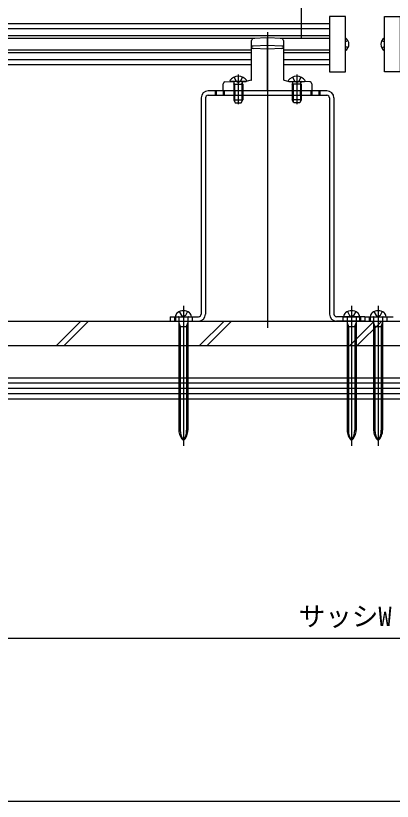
# Model space of a CAD drawing. Units: millimetres, scale not verified. Extents: x -875 to 876, y -1306 to 1300.
# Drawn here: x 189.7 to 402.4, y -1305.8 to -862.2 of the extents above; entities that cross this region are included whole.
import ezdxf
from ezdxf.enums import TextEntityAlignment as Align

# ---------------------------------------------------------------- set-up
doc = ezdxf.new("R2010")
doc.units = ezdxf.units.MM
doc.header["$LTSCALE"] = 4
for name, color, linetype in [('0-4_YKK_12', 2, 'Continuous'), ('0-5_YKK_13', 4, 'Continuous'), ('0-7_YKK_D', 6, 'Continuous'), ('0-8_YKK_ZWAK', 7, 'Continuous'), ('0-9_YSS_K', 3, 'Continuous')]:
    doc.layers.add(name, color=color, linetype=linetype)
doc.styles.add('ＭＳ ゴシック', font='')
doc.styles.get('ＭＳ ゴシック').set_extended_font_data('MS Gothic')

msp = doc.modelspace()

# ---------------------------------------------------------------- linework, layer by layer
at = {"layer": '0-4_YKK_12'}
for p, q in [((366.916, -866.811), (94.926, -866.811)), ((366.916, -869.711), (94.926, -869.711)), ((366.916, -873.642), (94.926, -873.642)), ((331.916, -871.516), (331.916, -1038.418)), ((324.674, -875.111), (137.168, -875.111)), ((366.916, -875.111), (339.158, -875.111)), ((138.926, -881.511), (322.916, -881.511)), ((340.916, -881.511), (366.916, -881.511)), ((138.926, -882.98), (322.916, -882.98)), ((138.926, -886.911), (322.916, -886.911)), ((340.916, -882.98), (366.916, -882.98)), ((340.916, -886.911), (366.916, -886.911)), ((138.926, -889.811), (322.916, -889.811)), ((340.916, -889.811), (366.916, -889.811)), ((284.416, -1025.955), (284.416, -1105.077)), ((284.416, -1028.418), (284.416, -1038.418)), ((379.416, -1025.955), (379.416, -1105.077)), ((379.416, -1028.418), (379.416, -1038.418)), ((394.415, -1025.955), (394.415, -1105.077)), ((394.415, -1028.418), (394.415, -1038.418))]:
    msp.add_line(p, q, dxfattribs=at)
at = {"layer": '0-5_YKK_13'}
for p, q in [((350.915, -299.508), (350.915, -875.111)), ((322.916, -898.198), (322.916, -876.159)), ((331.916, -874.668), (323.855, -875.161)), ((331.916, -881.479), (331.916, -874.668)), ((339.977, -875.161), (331.916, -874.668)), ((340.916, -876.159), (340.916, -898.198)), ((377.381, -876.261), (375.916, -876.992)), ((396.449, -876.261), (397.915, -876.992)), ((323.855, -879.463), (322.916, -879.463)), ((331.916, -904.668), (331.916, -881.479)), ((340.916, -879.463), (339.977, -879.463)), ((377.381, -880.361), (375.916, -879.63)), ((396.449, -880.361), (397.915, -879.63)), ((315.416, -895.387), (315.416, -912.086)), ((348.416, -895.387), (348.416, -912.086)), ((307.855, -899.589), (311.008, -899.361)), ((310.666, -898.787), (310.666, -898.887)), ((319.666, -899.387), (311.166, -899.387)), ((317.916, -899.408), (312.916, -899.408)), ((312.916, -900.787), (313.132, -900.192)), ((313.066, -896.875), (314.271, -899.292)), ((313.349, -900.787), (313.155, -899.864)), ((315.416, -899.9), (314.271, -899.292)), ((315.416, -899.9), (316.561, -899.292)), ((317.766, -896.875), (316.561, -899.292)), ((317.483, -900.787), (317.676, -899.864)), ((317.916, -900.787), (317.699, -900.192)), ((322.446, -898.697), (319.823, -899.361)), ((320.166, -898.787), (320.166, -898.887)), ((341.385, -898.697), (344.008, -899.361)), ((343.666, -898.787), (343.666, -898.887)), ((344.166, -899.387), (352.666, -899.387)), ((345.916, -899.408), (350.916, -899.408)), ((345.916, -900.787), (346.132, -900.192)), ((346.066, -896.875), (347.271, -899.292)), ((346.349, -900.787), (346.155, -899.864)), ((348.416, -899.9), (347.271, -899.292)), ((348.416, -899.9), (349.561, -899.292)), ((350.766, -896.875), (349.561, -899.292)), ((350.483, -900.787), (350.676, -899.864)), ((350.916, -900.787), (350.699, -900.192)), ((355.977, -899.589), (352.823, -899.361)), ((353.166, -898.787), (353.166, -898.887)), ((365.416, -904.668), (298.416, -904.668)), ((302.416, -904.668), (302.416, -907.168)), ((302.916, -904.668), (302.916, -907.168)), ((306.916, -904.668), (306.916, -900.587)), ((356.916, -904.668), (306.916, -904.668)), ((306.916, -904.668), (306.916, -907.168)), ((307.416, -904.668), (307.416, -907.168)), ((312.916, -900.787), (317.916, -900.787)), ((312.916, -900.787), (312.916, -909.687)), ((312.916, -904.668), (312.916, -907.168)), ((313.349, -900.787), (313.349, -910.607)), ((313.416, -904.668), (313.416, -907.168)), ((317.416, -904.668), (317.416, -907.168)), ((317.483, -900.787), (317.483, -910.607)), ((317.916, -900.787), (317.916, -909.687)), ((317.916, -904.668), (317.916, -907.168)), ((350.916, -900.787), (345.916, -900.787)), ((345.916, -900.787), (345.916, -909.687)), ((345.916, -904.668), (345.916, -907.168)), ((346.349, -900.787), (346.349, -910.607)), ((346.416, -904.668), (346.416, -907.168)), ((350.416, -904.668), (350.416, -907.168)), ((350.483, -900.787), (350.483, -910.607)), ((350.916, -900.787), (350.916, -909.687)), ((350.916, -904.668), (350.916, -907.168)), ((356.416, -904.668), (356.416, -907.168)), ((356.916, -900.587), (356.916, -904.668)), ((356.916, -904.668), (356.916, -907.168)), ((360.916, -904.668), (360.916, -907.168)), ((361.416, -904.668), (361.416, -907.168)), ((294.416, -908.668), (294.416, -1030.668)), ((296.916, -908.668), (296.916, -1030.668)), ((298.416, -907.168), (365.416, -907.168)), ((366.916, -908.668), (366.916, -1030.668)), ((369.416, -908.668), (369.416, -1030.668)), ((312.916, -909.687), (313.716, -911.387)), ((312.916, -909.687), (317.916, -909.687)), ((313.716, -911.387), (317.116, -911.387)), ((317.116, -911.387), (317.916, -909.687)), ((350.916, -909.687), (345.916, -909.687)), ((346.716, -911.387), (345.916, -909.687)), ((350.116, -911.387), (346.716, -911.387)), ((350.916, -909.687), (350.116, -911.387)), ((276.916, -1032.168), (276.916, -1034.668)), ((276.916, -1032.168), (292.916, -1032.168)), ((279.416, -1032.168), (279.416, -1034.668)), ((279.916, -1032.168), (288.916, -1032.168)), ((279.916, -1032.168), (279.916, -1034.668)), ((281.866, -1032.468), (281.866, -1096.312)), ((286.966, -1032.468), (286.966, -1096.312)), ((289.416, -1032.168), (289.416, -1034.668)), ((386.916, -1032.168), (370.916, -1032.168)), ((374.416, -1032.168), (374.416, -1034.668)), ((374.916, -1032.168), (383.916, -1032.168)), ((376.866, -1032.468), (376.866, -1096.312)), ((381.966, -1032.468), (381.966, -1096.312)), ((383.916, -1032.168), (383.916, -1034.668)), ((384.416, -1032.168), (384.416, -1034.668)), ((386.915, -1032.168), (386.915, -1034.668)), ((386.915, -1032.168), (402.915, -1032.168)), ((389.415, -1032.168), (389.415, -1034.668)), ((389.915, -1032.168), (398.915, -1032.168)), ((389.915, -1032.168), (389.915, -1034.668)), ((391.865, -1032.468), (391.865, -1096.312)), ((396.965, -1032.468), (396.965, -1096.312)), ((399.415, -1032.168), (399.415, -1034.668)), ((276.916, -1034.668), (292.916, -1034.668)), ((281.866, -1035.568), (282.616, -1037.768)), ((281.866, -1037.768), (286.966, -1037.768)), ((282.616, -1037.768), (282.616, -1096.312)), ((286.216, -1037.768), (286.966, -1035.568)), ((286.216, -1037.768), (286.216, -1096.312)), ((376.866, -1035.568), (377.616, -1037.768)), ((376.866, -1037.768), (381.966, -1037.768)), ((377.616, -1037.768), (377.616, -1096.312)), ((381.216, -1037.768), (381.966, -1035.568)), ((381.216, -1037.768), (381.216, -1096.312)), ((386.915, -1034.668), (402.915, -1034.668)), ((391.865, -1035.568), (392.615, -1037.768)), ((391.865, -1037.768), (396.965, -1037.768)), ((392.615, -1037.768), (392.615, -1096.312)), ((396.215, -1037.768), (396.965, -1035.568)), ((396.215, -1037.768), (396.215, -1096.312))]:
    msp.add_line(p, q, dxfattribs=at)
for points in [[(375.916, -862.711), (366.916, -862.711), (366.916, -893.911), (375.916, -893.911)], [(397.915, -862.711), (406.915, -862.711), (406.915, -893.911), (397.915, -893.911)]]:
    msp.add_lwpolyline(points, close=True, dxfattribs=at)
for points in [[(339.977, -879.463), (331.916, -879.05), (323.855, -879.463)], [(339.977, -880.769), (331.916, -881.182), (323.855, -880.769)], [(282.066, -1029.306), (283.271, -1031.525), (284.416, -1032.134)], [(286.766, -1029.306), (285.561, -1031.525), (284.416, -1032.134)], [(386.916, -1032.168), (386.916, -1034.668), (370.916, -1034.668)], [(377.066, -1029.306), (378.271, -1031.525), (379.416, -1032.134)], [(381.766, -1029.306), (380.561, -1031.525), (379.416, -1032.134)], [(392.065, -1029.306), (393.27, -1031.525), (394.415, -1032.134)], [(396.765, -1029.306), (395.56, -1031.525), (394.415, -1032.134)]]:
    msp.add_lwpolyline(points, dxfattribs=at)
for centre, radius, start, end in [((323.916, -876.159), 1, 93.5, 180), ((339.916, -876.159), 1, 0, 86.5), ((373.716, -878.311), 4.2, 301.58814, 58.41186), ((400.115, -878.311), 4.2, 121.58814, 238.41186), ((323.907, -879.779), 0.991, 180.4063, 266.96957), ((339.924, -879.779), 0.991, 273.03043, 359.5937), ((307.916, -900.587), 1, 93.5, 180), ((315.416, -902.287), 5.9, 36.38156, 143.61844), ((311.166, -898.887), 0.5, 180, 270), ((312.568, -899.987), 0.6, 340.03043, 90), ((318.263, -899.987), 0.6, 90, 199.96957), ((319.666, -898.887), 0.5, 270, 360), ((322.416, -898.198), 0.5, 273.5, 0), ((341.416, -898.198), 0.5, 180, 266.5), ((348.416, -902.287), 5.9, 36.38156, 143.61844), ((344.166, -898.887), 0.5, 180, 270), ((345.568, -899.987), 0.6, 340.03043, 90), ((351.263, -899.987), 0.6, 90, 199.96957), ((352.666, -898.887), 0.5, 270, 0), ((355.916, -900.587), 1, 0, 86.5), ((298.416, -908.668), 4, 90, 180), ((365.416, -908.668), 4, 360, 90), ((298.416, -908.668), 1.5, 90, 180), ((365.416, -908.668), 1.5, 360, 90), ((284.416, -1034.168), 5.4, 51.23328, 128.76672), ((379.416, -1034.168), 5.4, 51.23328, 128.76672), ((394.415, -1034.168), 5.4, 51.23328, 128.76672), ((282.913, -1032.297), 3, 128.76672, 177.54096), ((281.566, -1032.468), 0.3, 0, 90), ((287.266, -1032.468), 0.3, 90, 180), ((285.918, -1032.297), 3, 2.45904, 51.23328), ((292.916, -1030.668), 4, 270, 360), ((292.916, -1030.668), 1.5, 270, 360), ((370.916, -1030.668), 4, 180, 270), ((370.916, -1030.668), 1.5, 180, 270), ((377.913, -1032.297), 3, 128.76672, 177.54096), ((376.566, -1032.468), 0.3, 0, 90), ((382.266, -1032.468), 0.3, 90, 180), ((380.918, -1032.297), 3, 2.45904, 51.23328), ((392.912, -1032.297), 3, 128.76672, 177.54096), ((391.565, -1032.468), 0.3, 0, 90), ((397.265, -1032.468), 0.3, 90, 180), ((395.918, -1032.297), 3, 2.45904, 51.23328), ((289.866, -1096.312), 8, 180, 227.0586), ((293.043, -1096.312), 10.427, 180, 214.17022), ((278.966, -1096.312), 8, 312.9414, 0), ((275.789, -1096.312), 10.427, 325.82978, 0), ((384.866, -1096.312), 8, 180, 227.0586), ((388.043, -1096.312), 10.427, 180, 214.17022), ((373.966, -1096.312), 8, 312.9414, 0), ((370.789, -1096.312), 10.427, 325.82978, 0), ((399.865, -1096.312), 8, 180, 227.0586), ((403.042, -1096.312), 10.427, 180, 214.17022), ((388.965, -1096.312), 8, 312.9414, 0), ((385.788, -1096.312), 10.427, 325.82978, 0)]:
    msp.add_arc(centre, radius, start, end, dxfattribs=at)
for centre, major_axis, start_param, end_param in [((312.916, -899.24), (-2.75, 0), 0.8041558, 1.5707963), ((317.916, -899.24), (-2.75, 0), 1.5707963, 2.3374369), ((345.916, -899.24), (2.75, 0), 3.9457484, 4.712389), ((350.916, -899.24), (2.75, 0), 4.712389, 5.4790295)]:
    msp.add_ellipse(centre, major_axis=major_axis, ratio=0.061163, start_param=start_param, end_param=end_param, dxfattribs=at)
at = {"layer": '0-7_YKK_D'}
msp.add_line((140.916, -1213.668), (632.916, -1213.668), dxfattribs=at)
at = {"layer": '0-8_YKK_ZWAK'}
msp.add_lwpolyline([(-873.6, -1305.8), (876.4, -1305.8), (876.4, 1244.2)], dxfattribs=at)
at = {"layer": '0-9_YSS_K'}
for p, q in [((23.416, -1034.668), (750.413, -1034.668)), ((212.522, -1048.668), (226.522, -1034.668)), ((216.765, -1048.668), (230.765, -1034.668)), ((293.375, -1048.668), (307.375, -1034.668)), ((297.617, -1048.668), (311.617, -1034.668)), ((378.228, -1048.668), (392.228, -1034.668)), ((382.47, -1048.668), (396.47, -1034.668)), ((750.413, -1048.668), (23.416, -1048.668)), ((23.416, -1066.668), (750.413, -1066.668)), ((750.412, -1069.668), (23.416, -1069.668)), ((750.412, -1072.668), (23.416, -1072.668)), ((750.412, -1075.668), (23.416, -1075.668)), ((750.412, -1078.668), (23.416, -1078.668))]:
    msp.add_line(p, q, dxfattribs=at)

# ---------------------------------------------------------------- texts
at = {"layer": '0-7_YKK_D', "style": 'ＭＳ ゴシック'}
msp.add_text('サッシW', height=11, dxfattribs=at).set_placement((349.544, -1210.134), align=Align.BOTTOM_LEFT)

doc.saveas('drawing.dxf')
